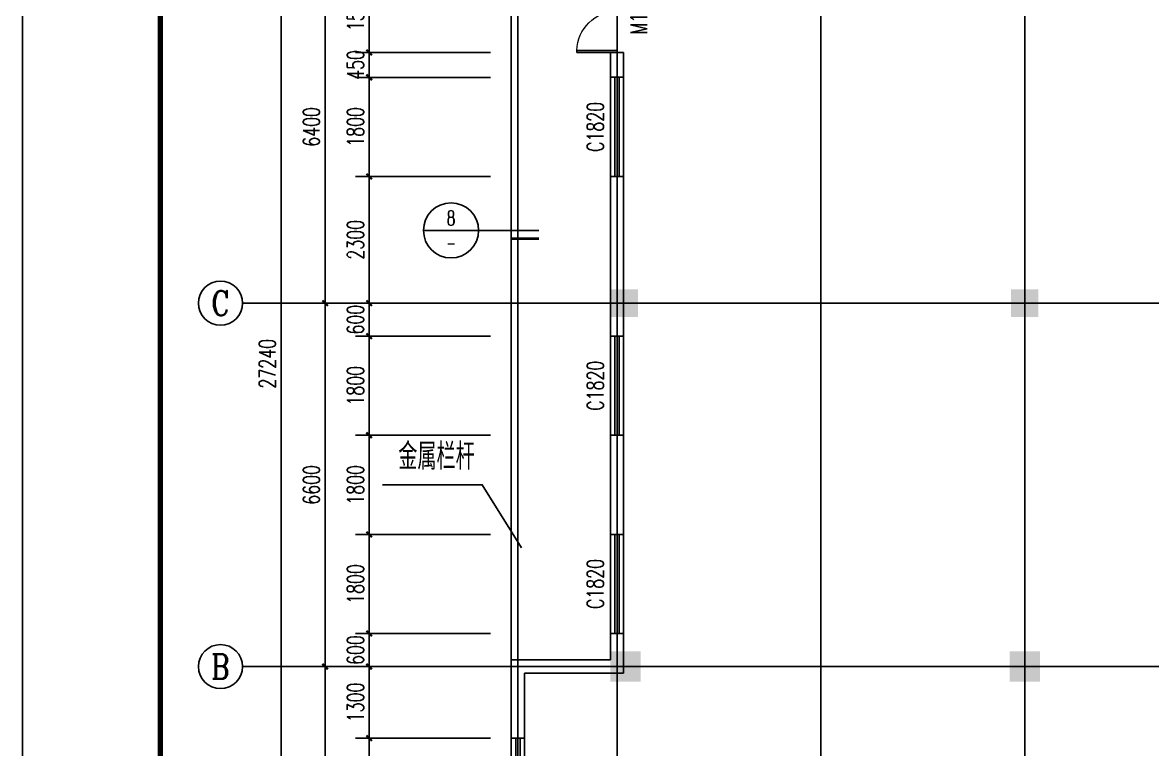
# Model space of a CAD drawing. Extents: x -522490 to 417652, y 450811 to 1108047.
# Drawn here: x 343352 to 363863, y 791386 to 804583 of the extents above; entities that cross this region are included whole.
import ezdxf
from ezdxf.enums import TextEntityAlignment as Align

# ---------------------------------------------------------------- set-up
doc = ezdxf.new("R2010")
doc.units = 0
doc.header["$LTSCALE"] = 1000
doc.header["$MEASUREMENT"] = 0
for name, color, linetype in [('AXIS', 3, 'Continuous'), ('AXIS_TEXT', 7, 'Continuous'), ('COLU_HATCH', 2, 'Continuous'), ('DIM_IDEN', 3, 'Continuous'), ('DOTE', 1, 'Continuous'), ('PUB_TEXT', 7, 'Continuous'), ('PUB_TITLE', 4, 'Continuous'), ('WALL', 9, 'Continuous'), ('WINDOW', 4, 'Continuous'), ('WINDOW_TEXT', 7, 'Continuous')]:
    doc.layers.add(name, color=color, linetype=linetype)
doc.styles.add('_TCH_AXIS', font='COMPLEX', dxfattribs={"bigfont": 'GBCBIG'})
doc.styles.add('_TCH_DIM_T3', font='SIMPLEX', dxfattribs={"width": 0.705882, "bigfont": 'GBCBIG'})
doc.styles.add('_TCH_LABEL', font='COMPLEX', dxfattribs={"bigfont": 'GBCBIG'})
doc.styles.add('_TCH_WINDOW', font='SIMPLEX', dxfattribs={"bigfont": 'GBCBIG'})
doc.styles.add('COMPLEX', font='COMPLEX')
doc.styles.get("Standard").update_dxf_attribs({"font": 'gbenor.shx', "bigfont": 'gbcbig.shx'})
doc.dimstyles.new('_TCH_ARCH&&100', dxfattribs={"dimtxt": 297.5, "dimasz": 100, "dimexe": 250, "dimexo": 300, "dimgap": 100, "dimtad": 1, "dimdec": 0, "dimzin": 0, "dimdsep": 46, "dimtxsty": '_TCH_DIM_T3', "dimblk": 'ARCHTICK', "dimcen": 0.09, "dimclrt": 7, "dimazin": 2, "dimtfac": 1, "dimtdec": 0, "dimtix": 1, "dimtmove": 2, "dimatfit": 3, "dimfxl": 0, "dimtolj": 1, "dimtzin": 0, "dimarcsym": 0})

# ---------------------------------------------------------------- blocks, each defined once
blk = doc.blocks.new('zhu11')
at = {"layer": 'COLU_HATCH'}
for points in [[(232201, 803388), (232201, 803888), (231701, 803888), (231701, 803388)], [(239471, 803388), (239471, 803888), (238971, 803888), (238971, 803388)], [(232251, 796763), (232251, 797313), (231701, 797313), (231701, 796763)], [(239496, 796763), (239496, 797313), (238946, 797313), (238946, 796763)]]:
    blk.add_hatch(color=256, dxfattribs=at).paths.add_polyline_path(points)
blk = doc.blocks.new('_ArchTick')
at = {"color": 0, "linetype": 'ByBlock', "const_width": 0.4}
blk.add_lwpolyline([(-0.5, -0.5), (0.5, 0.5)], dxfattribs=at)
blk = doc.blocks.new('*D408')
at = {"layer": 'AXIS', "color": 0, "lineweight": -2}
for p, q in [((351844, 791589), (349394, 791589)), ((349644, 789789), (349644, 791589)), ((351844, 789789), (349394, 789789))]:
    blk.add_line(p, q, dxfattribs=at)
at = {"layer": 'Defpoints', "color": 0}
for p in [(349644, 791589), (352144, 791589), (352144, 789789)]:
    blk.add_point(p, dxfattribs=at)
at = {"layer": 'AXIS', "color": 0, "lineweight": -2, "xscale": 100, "yscale": 100, "zscale": 100}
for p, rotation in [((349644, 791589), 90), ((349644, 789789), 270)]:
    blk.add_blockref('_ArchTick', p, dxfattribs=dict(at, rotation=rotation))
at = {"layer": 'AXIS', "color": 7, "insert": (349396, 790689), "char_height": 297.5, "attachment_point": 5, "rotation": 90, "style": '_TCH_DIM_T3'}
blk.add_mtext('\\A1;1800', dxfattribs=at)
blk = doc.blocks.new('*D409')
at = {"layer": 'AXIS', "color": 0, "lineweight": -2}
for p, q in [((351844, 792889), (349394, 792889)), ((349644, 791589), (349644, 792889)), ((351844, 791589), (349394, 791589))]:
    blk.add_line(p, q, dxfattribs=at)
at = {"layer": 'Defpoints', "color": 0}
for p in [(349644, 792889), (352144, 792889), (352144, 791589)]:
    blk.add_point(p, dxfattribs=at)
at = {"layer": 'AXIS', "color": 0, "lineweight": -2, "xscale": 100, "yscale": 100, "zscale": 100}
for p, rotation in [((349644, 792889), 90), ((349644, 791589), 270)]:
    blk.add_blockref('_ArchTick', p, dxfattribs=dict(at, rotation=rotation))
at = {"layer": 'AXIS', "color": 7, "insert": (349396, 792239), "char_height": 297.5, "attachment_point": 5, "rotation": 90, "style": '_TCH_DIM_T3'}
blk.add_mtext('\\A1;1300', dxfattribs=at)
blk = doc.blocks.new('*D410')
at = {"layer": 'AXIS', "color": 0, "lineweight": -2}
for p, q in [((349644, 793489), (349644, 793589)), ((351844, 793489), (349394, 793489)), ((349644, 792889), (349644, 793489)), ((351844, 792889), (349394, 792889)), ((349644, 792889), (349644, 792789))]:
    blk.add_line(p, q, dxfattribs=at)
at = {"layer": 'Defpoints', "color": 0}
for p in [(349644, 793489), (352144, 793489), (352144, 792889)]:
    blk.add_point(p, dxfattribs=at)
at = {"layer": 'AXIS', "color": 0, "lineweight": -2, "xscale": 100, "yscale": 100, "zscale": 100}
for p, rotation in [((349644, 793489), 270), ((349644, 792889), 90)]:
    blk.add_blockref('_ArchTick', p, dxfattribs=dict(at, rotation=rotation))
at = {"layer": 'AXIS', "color": 7, "insert": (349396, 793189), "char_height": 297.5, "attachment_point": 5, "rotation": 90, "style": '_TCH_DIM_T3'}
blk.add_mtext('\\A1;600', dxfattribs=at)
blk = doc.blocks.new('*D411')
at = {"layer": 'AXIS', "color": 0, "lineweight": -2}
for p, q in [((351844, 795289), (349394, 795289)), ((349644, 793489), (349644, 795289)), ((351844, 793489), (349394, 793489))]:
    blk.add_line(p, q, dxfattribs=at)
at = {"layer": 'Defpoints', "color": 0}
for p in [(349644, 795289), (352144, 795289), (352144, 793489)]:
    blk.add_point(p, dxfattribs=at)
at = {"layer": 'AXIS', "color": 0, "lineweight": -2, "xscale": 100, "yscale": 100, "zscale": 100}
for p, rotation in [((349644, 795289), 90), ((349644, 793489), 270)]:
    blk.add_blockref('_ArchTick', p, dxfattribs=dict(at, rotation=rotation))
at = {"layer": 'AXIS', "color": 7, "insert": (349396, 794389), "char_height": 297.5, "attachment_point": 5, "rotation": 90, "style": '_TCH_DIM_T3'}
blk.add_mtext('\\A1;1800', dxfattribs=at)
blk = doc.blocks.new('*D412')
at = {"layer": 'AXIS', "color": 0, "lineweight": -2}
for p, q in [((351844, 797089), (349394, 797089)), ((349644, 795289), (349644, 797089)), ((351844, 795289), (349394, 795289))]:
    blk.add_line(p, q, dxfattribs=at)
at = {"layer": 'Defpoints', "color": 0}
for p in [(349644, 797089), (352144, 797089), (352144, 795289)]:
    blk.add_point(p, dxfattribs=at)
at = {"layer": 'AXIS', "color": 0, "lineweight": -2, "xscale": 100, "yscale": 100, "zscale": 100}
for p, rotation in [((349644, 797089), 90), ((349644, 795289), 270)]:
    blk.add_blockref('_ArchTick', p, dxfattribs=dict(at, rotation=rotation))
at = {"layer": 'AXIS', "color": 7, "insert": (349396, 796189), "char_height": 297.5, "attachment_point": 5, "rotation": 90, "style": '_TCH_DIM_T3'}
blk.add_mtext('\\A1;1800', dxfattribs=at)
blk = doc.blocks.new('*D413')
at = {"layer": 'AXIS', "color": 0, "lineweight": -2}
for p, q in [((351844, 798889), (349394, 798889)), ((349644, 797089), (349644, 798889)), ((351844, 797089), (349394, 797089))]:
    blk.add_line(p, q, dxfattribs=at)
at = {"layer": 'Defpoints', "color": 0}
for p in [(349644, 798889), (352144, 798889), (352144, 797089)]:
    blk.add_point(p, dxfattribs=at)
at = {"layer": 'AXIS', "color": 0, "lineweight": -2, "xscale": 100, "yscale": 100, "zscale": 100}
for p, rotation in [((349644, 798889), 90), ((349644, 797089), 270)]:
    blk.add_blockref('_ArchTick', p, dxfattribs=dict(at, rotation=rotation))
at = {"layer": 'AXIS', "color": 7, "insert": (349396, 797989), "char_height": 297.5, "attachment_point": 5, "rotation": 90, "style": '_TCH_DIM_T3'}
blk.add_mtext('\\A1;1800', dxfattribs=at)
blk = doc.blocks.new('*D414')
at = {"layer": 'AXIS', "color": 0, "lineweight": -2}
for p, q in [((349644, 799489), (349644, 799589)), ((351844, 799489), (349394, 799489)), ((349644, 798889), (349644, 799489)), ((351844, 798889), (349394, 798889)), ((349644, 798889), (349644, 798789))]:
    blk.add_line(p, q, dxfattribs=at)
at = {"layer": 'Defpoints', "color": 0}
for p in [(349644, 799489), (352144, 799489), (352144, 798889)]:
    blk.add_point(p, dxfattribs=at)
at = {"layer": 'AXIS', "color": 0, "lineweight": -2, "xscale": 100, "yscale": 100, "zscale": 100}
for p, rotation in [((349644, 799489), 270), ((349644, 798889), 90)]:
    blk.add_blockref('_ArchTick', p, dxfattribs=dict(at, rotation=rotation))
at = {"layer": 'AXIS', "color": 7, "insert": (349396, 799189), "char_height": 297.5, "attachment_point": 5, "rotation": 90, "style": '_TCH_DIM_T3'}
blk.add_mtext('\\A1;600', dxfattribs=at)
blk = doc.blocks.new('*D415')
at = {"layer": 'AXIS', "color": 0, "lineweight": -2}
for p, q in [((351844, 801789), (349394, 801789)), ((349644, 799489), (349644, 801789)), ((351844, 799489), (349394, 799489))]:
    blk.add_line(p, q, dxfattribs=at)
at = {"layer": 'Defpoints', "color": 0}
for p in [(349644, 801789), (352144, 801789), (352144, 799489)]:
    blk.add_point(p, dxfattribs=at)
at = {"layer": 'AXIS', "color": 0, "lineweight": -2, "xscale": 100, "yscale": 100, "zscale": 100}
for p, rotation in [((349644, 801789), 90), ((349644, 799489), 270)]:
    blk.add_blockref('_ArchTick', p, dxfattribs=dict(at, rotation=rotation))
at = {"layer": 'AXIS', "color": 7, "insert": (349396, 800639), "char_height": 297.5, "attachment_point": 5, "rotation": 90, "style": '_TCH_DIM_T3'}
blk.add_mtext('\\A1;2300', dxfattribs=at)
blk = doc.blocks.new('*D416')
at = {"layer": 'AXIS', "color": 0, "lineweight": -2}
for p, q in [((351844, 803589), (349394, 803589)), ((349644, 801789), (349644, 803589)), ((351844, 801789), (349394, 801789))]:
    blk.add_line(p, q, dxfattribs=at)
at = {"layer": 'Defpoints', "color": 0}
for p in [(349644, 803589), (352144, 803589), (352144, 801789)]:
    blk.add_point(p, dxfattribs=at)
at = {"layer": 'AXIS', "color": 0, "lineweight": -2, "xscale": 100, "yscale": 100, "zscale": 100}
for p, rotation in [((349644, 803589), 90), ((349644, 801789), 270)]:
    blk.add_blockref('_ArchTick', p, dxfattribs=dict(at, rotation=rotation))
at = {"layer": 'AXIS', "color": 7, "insert": (349396, 802689), "char_height": 297.5, "attachment_point": 5, "rotation": 90, "style": '_TCH_DIM_T3'}
blk.add_mtext('\\A1;1800', dxfattribs=at)
blk = doc.blocks.new('*D417')
at = {"layer": 'AXIS', "color": 0, "lineweight": -2}
for p, q in [((351844, 804039), (349394, 804039)), ((349644, 804039), (349644, 804139)), ((349644, 803589), (349644, 804039)), ((351844, 803589), (349394, 803589)), ((349644, 803589), (349644, 803489))]:
    blk.add_line(p, q, dxfattribs=at)
at = {"layer": 'Defpoints', "color": 0}
for p in [(349644, 804039), (352144, 804039), (352144, 803589)]:
    blk.add_point(p, dxfattribs=at)
at = {"layer": 'AXIS', "color": 0, "lineweight": -2, "xscale": 100, "yscale": 100, "zscale": 100}
for p, rotation in [((349644, 804039), 270), ((349644, 803589), 90)]:
    blk.add_blockref('_ArchTick', p, dxfattribs=dict(at, rotation=rotation))
at = {"layer": 'AXIS', "color": 7, "insert": (349396, 803814), "char_height": 297.5, "attachment_point": 5, "rotation": 90, "style": '_TCH_DIM_T3'}
blk.add_mtext('\\A1;450', dxfattribs=at)
blk = doc.blocks.new('*D418')
at = {"layer": 'AXIS', "color": 0, "lineweight": -2}
for p, q in [((351844, 805539), (349394, 805539)), ((349644, 804039), (349644, 805539)), ((351844, 804039), (349394, 804039))]:
    blk.add_line(p, q, dxfattribs=at)
at = {"layer": 'Defpoints', "color": 0}
for p in [(349644, 805539), (352144, 805539), (352144, 804039)]:
    blk.add_point(p, dxfattribs=at)
at = {"layer": 'AXIS', "color": 0, "lineweight": -2, "xscale": 100, "yscale": 100, "zscale": 100}
for p, rotation in [((349644, 805539), 90), ((349644, 804039), 270)]:
    blk.add_blockref('_ArchTick', p, dxfattribs=dict(at, rotation=rotation))
at = {"layer": 'AXIS', "color": 7, "insert": (349396, 804789), "char_height": 297.5, "attachment_point": 5, "rotation": 90, "style": '_TCH_DIM_T3'}
blk.add_mtext('\\A1;1500', dxfattribs=at)
blk = doc.blocks.new('*D424')
at = {"layer": 'AXIS', "color": 0, "lineweight": -2}
for p, q in [((351044, 792889), (348594, 792889)), ((348844, 784889), (348844, 792889)), ((351044, 784889), (348594, 784889))]:
    blk.add_line(p, q, dxfattribs=at)
at = {"layer": 'Defpoints', "color": 0}
for p in [(348844, 792889), (351344, 792889), (351344, 784889)]:
    blk.add_point(p, dxfattribs=at)
at = {"layer": 'AXIS', "color": 0, "lineweight": -2, "xscale": 100, "yscale": 100, "zscale": 100}
for p, rotation in [((348844, 792889), 90), ((348844, 784889), 270)]:
    blk.add_blockref('_ArchTick', p, dxfattribs=dict(at, rotation=rotation))
at = {"layer": 'AXIS', "color": 7, "insert": (348596, 788889), "char_height": 297.5, "attachment_point": 5, "rotation": 90, "style": '_TCH_DIM_T3'}
blk.add_mtext('\\A1;8000', dxfattribs=at)
blk = doc.blocks.new('*D425')
at = {"layer": 'AXIS', "color": 0, "lineweight": -2}
for p, q in [((351044, 799489), (348594, 799489)), ((348844, 792889), (348844, 799489)), ((351044, 792889), (348594, 792889))]:
    blk.add_line(p, q, dxfattribs=at)
at = {"layer": 'Defpoints', "color": 0}
for p in [(348844, 799489), (351344, 799489), (351344, 792889)]:
    blk.add_point(p, dxfattribs=at)
at = {"layer": 'AXIS', "color": 0, "lineweight": -2, "xscale": 100, "yscale": 100, "zscale": 100}
for p, rotation in [((348844, 799489), 90), ((348844, 792889), 270)]:
    blk.add_blockref('_ArchTick', p, dxfattribs=dict(at, rotation=rotation))
at = {"layer": 'AXIS', "color": 7, "insert": (348596, 796189), "char_height": 297.5, "attachment_point": 5, "rotation": 90, "style": '_TCH_DIM_T3'}
blk.add_mtext('\\A1;6600', dxfattribs=at)
blk = doc.blocks.new('*D426')
at = {"layer": 'AXIS', "color": 0, "lineweight": -2}
for p, q in [((351044, 805889), (348594, 805889)), ((348844, 799489), (348844, 805889)), ((351044, 799489), (348594, 799489))]:
    blk.add_line(p, q, dxfattribs=at)
at = {"layer": 'Defpoints', "color": 0}
for p in [(348844, 805889), (351344, 805889), (351344, 799489)]:
    blk.add_point(p, dxfattribs=at)
at = {"layer": 'AXIS', "color": 0, "lineweight": -2, "xscale": 100, "yscale": 100, "zscale": 100}
for p, rotation in [((348844, 805889), 90), ((348844, 799489), 270)]:
    blk.add_blockref('_ArchTick', p, dxfattribs=dict(at, rotation=rotation))
at = {"layer": 'AXIS', "color": 7, "insert": (348596, 802689), "char_height": 297.5, "attachment_point": 5, "rotation": 90, "style": '_TCH_DIM_T3'}
blk.add_mtext('\\A1;6400', dxfattribs=at)
blk = doc.blocks.new('*D429')
at = {"layer": 'AXIS', "color": 0, "lineweight": -2}
for p, q in [((351044, 812009), (347794, 812009)), ((348044, 784769), (348044, 812009)), ((351044, 784769), (347794, 784769))]:
    blk.add_line(p, q, dxfattribs=at)
at = {"layer": 'Defpoints', "color": 0}
for p in [(348044, 812009), (351344, 812009), (351344, 784769)]:
    blk.add_point(p, dxfattribs=at)
at = {"layer": 'AXIS', "color": 0, "lineweight": -2, "xscale": 100, "yscale": 100, "zscale": 100}
for p, rotation in [((348044, 812009), 90), ((348044, 784769), 270)]:
    blk.add_blockref('_ArchTick', p, dxfattribs=dict(at, rotation=rotation))
at = {"layer": 'AXIS', "color": 7, "insert": (347796, 798389), "char_height": 297.5, "attachment_point": 5, "rotation": 90, "style": '_TCH_DIM_T3'}
blk.add_mtext('\\A1;27240', dxfattribs=at)
blk = doc.blocks.new('$TCHSYS$WIN2D')
for p, q in [((-0.5, 0.5), (0.5, 0.5)), ((-0.5, 0.5), (-0.5, -0.5)), ((0.5, 0.5), (0.5, -0.5)), ((0.5, 0.167), (-0.5, 0.167)), ((0.5, -0.167), (-0.5, -0.167)), ((-0.5, -0.5), (0.5, -0.5))]:
    blk.add_line(p, q)
blk = doc.blocks.new('$DorLib2D$00000002')
for p, q in [((-0.5, 0), (-0.5, 0.4875)), ((-0.475, 0.4875), (-0.5, 0.4875)), ((-0.475, 0), (-0.475, 0.4875)), ((0.475, 0), (0.475, 0.4875)), ((0.475, 0.4875), (0.5, 0.4875)), ((0.5, 0), (0.5, 0.4875)), ((-0.5, 0), (-0.475, 0)), ((0.5, 0), (0.475, 0))]:
    blk.add_line(p, q)
at = {"lineweight": 13}
for centre, start, end in [((-0.4875, 0), 0, 88.53072), ((0.4875, 0), 91.46928, 180)]:
    blk.add_arc(centre, 0.4875, start, end, dxfattribs=at)
blk = doc.blocks.new('_AXISO')
blk.add_circle((0, 0), 0.5)
at = {"layer": 'AXIS_TEXT', "style": 'COMPLEX', "width": 1.041667}
blk.add_attdef('A', text='', height=0.56, dxfattribs=at).set_placement((-0.25, -0.28), (0.25, -0.28), align=Align.FIT)

msp = doc.modelspace()

# ---------------------------------------------------------------- linework, layer by layer
for points in [[(352224.3, 811889.2), (352224.3, 792769.2)], [(352344.3, 811889.2), (352344.3, 792889.2)], [(352407.2, 795044.1), (351696.6, 796190.4), (349886.9, 796190.4)]]:
    msp.add_lwpolyline(points)
at = {"layer": 'AXIS'}
for p, q in [((351344.3, 799489.2), (347344.3, 799489.2)), ((351344.3, 792889.2), (347344.3, 792889.2))]:
    msp.add_line(p, q, dxfattribs=at)
at = {"layer": 'DIM_IDEN'}
for p in [(351630.2, 800810), (350630.2, 800810), (352724.4, 800810)]:
    msp.add_line(p, (350630.2, 800810), dxfattribs=at)
at = {"layer": 'DIM_IDEN', "const_width": 50}
msp.add_lwpolyline([(352724.4, 800660), (352224.4, 800660)], dxfattribs=at)
at = {"layer": 'DIM_IDEN'}
msp.add_circle((351130.2, 800810), 500, dxfattribs=at)
at = {"layer": 'DOTE'}
for p, q in [((352344.3, 783511.7), (352344.3, 812889.2)), ((354144.3, 783511.7), (354144.3, 812889.2)), ((357844.3, 783511.7), (357844.3, 812889.2)), ((361544.3, 783511.7), (361544.3, 812889.2)), ((351344.3, 799489.2), (390100.6, 799489.2)), ((351344.3, 792889.2), (390100.6, 792889.2))]:
    msp.add_line(p, q, dxfattribs=at)
at = {"layer": 'PUB_TITLE'}
msp.add_lwpolyline([(343352.5, 777246.1), (402752.5, 777246.1), (402752.5, 819246.1), (343352.5, 819246.1)], close=True, dxfattribs=at)
at = {"layer": 'PUB_TITLE', "const_width": 100}
msp.add_lwpolyline([(345852.5, 778246.1), (401752.5, 778246.1), (401752.5, 818246.1), (345852.5, 818246.1)], close=True, dxfattribs=at)
at = {"layer": 'WALL', "color": 5}
for p, q in [((354264.3, 804039.2), (354024.3, 804039.2)), ((354024.3, 804039.2), (354024.3, 803589.2)), ((354264.3, 803589.2), (354264.3, 804039.2)), ((354024.3, 803589.2), (354264.3, 803589.2)), ((354264.3, 801789.2), (354024.3, 801789.2)), ((354024.3, 801789.2), (354024.3, 798889.2)), ((354264.3, 798889.2), (354264.3, 801789.2)), ((354024.3, 798889.2), (354264.3, 798889.2)), ((354264.3, 797089.2), (354024.3, 797089.2)), ((354024.3, 797089.2), (354024.3, 795289.2)), ((354264.3, 795289.2), (354264.3, 797089.2)), ((354024.3, 795289.2), (354264.3, 795289.2)), ((354264.3, 793489.2), (354024.3, 793489.2)), ((354024.3, 793489.2), (354024.3, 793009.2)), ((354264.3, 792769.2), (354264.3, 793489.2)), ((354024.3, 793009.2), (352224.3, 793009.2)), ((352224.3, 793009.2), (352224.3, 791589.2)), ((354264.3, 792769.2), (352464.3, 792769.2)), ((352464.3, 791589.2), (352464.3, 792769.2)), ((352224.3, 791589.2), (352464.3, 791589.2))]:
    msp.add_line(p, q, dxfattribs=at)

# ---------------------------------------------------------------- block references
msp.add_blockref('zhu11', (122323.8, -4148.8))
at = {"layer": 'AXIS'}
ref = msp.add_blockref('_AXISO', (346944.3, 799489.2), dxfattribs=dict(at, xscale=800, yscale=800, zscale=800))
ref.add_attrib('A', 'C', dxfattribs={"layer": 'AXIS_TEXT', "height": 452, "style": '_TCH_AXIS', "width": 1.024}).set_placement((346779, 799263.2), (347109.7, 799263.2), align=Align.FIT)
ref = msp.add_blockref('_AXISO', (346944.3, 792889.2), dxfattribs=dict(at, xscale=800, yscale=800, zscale=800))
ref.add_attrib('A', 'B', dxfattribs={"layer": 'AXIS_TEXT', "height": 448.3, "style": '_TCH_AXIS', "width": 0.924665}).set_placement((346776.6, 792665), (347112.1, 792665), align=Align.FIT)
at = {"layer": 'WINDOW'}
ref = msp.add_blockref('$DorLib2D$00000002', (354144.3, 804789.2), dxfattribs=dict(at, xscale=-1500, yscale=1500, zscale=-1500, rotation=90))
ref.add_attrib('A', 'M1521', (354688.1, 804364.2), dxfattribs={"layer": 'WINDOW_TEXT', "height": 297.5, "rotation": 90, "style": '_TCH_WINDOW', "width": 0.705882})
ref = msp.add_blockref('$TCHSYS$WIN2D', (354144.3, 802689.2), dxfattribs=dict(at, xscale=1800, yscale=-240, zscale=1800, rotation=90))
ref.add_attrib('A', 'C1820', (353898.1, 802234.2), dxfattribs={"layer": 'WINDOW_TEXT', "height": 297.5, "rotation": 90, "style": '_TCH_WINDOW', "width": 0.705882})
ref = msp.add_blockref('$TCHSYS$WIN2D', (354144.3, 797989.2), dxfattribs=dict(at, xscale=1800, yscale=-240, zscale=1800, rotation=90))
ref.add_attrib('A', 'C1820', (353898.1, 797534.2), dxfattribs={"layer": 'WINDOW_TEXT', "height": 297.5, "rotation": 90, "style": '_TCH_WINDOW', "width": 0.705882})
ref = msp.add_blockref('$TCHSYS$WIN2D', (354144.3, 794389.2), dxfattribs=dict(at, xscale=1800, yscale=-240, zscale=1800, rotation=90))
ref.add_attrib('A', 'C1820', (353898.1, 793934.2), dxfattribs={"layer": 'WINDOW_TEXT', "height": 297.5, "rotation": 90, "style": '_TCH_WINDOW', "width": 0.705882})
ref = msp.add_blockref('$TCHSYS$WIN2D', (352344.3, 790689.2), dxfattribs=dict(at, xscale=1800, yscale=240, zscale=1800, rotation=270))
ref.add_attrib('A', 'C1820', (352098.1, 790234.2), dxfattribs={"layer": 'WINDOW_TEXT', "height": 297.5, "rotation": 90, "style": '_TCH_WINDOW', "width": 0.705882})

# ---------------------------------------------------------------- texts
at = {"layer": 'PUB_TEXT', "style": '_TCH_LABEL'}
msp.add_text('8', height=261, dxfattribs=at).set_placement((351043.2, 800902.5), (351217.2, 800902.5), align=Align.FIT)
at = {"layer": 'PUB_TEXT', "style": '_TCH_LABEL', "width": 0.777778}
msp.add_text('-', height=261, dxfattribs=at).set_placement((351043.2, 800456.4), (351217.2, 800456.4), align=Align.FIT)
at = {"layer": 'PUB_TEXT'}
msp.add_text('金属栏杆', height=482.27, dxfattribs=at).set_placement((350172.7, 796465))

# ---------------------------------------------------------------- dimensions: what is measured, and where the dimension line sits
at = {"layer": 'AXIS'}
for p1, p2, distance, picture, middle in [((351344.3, 784769.2), (351344.3, 812009.2), 3300, '*D429', (347795.6, 798389.2)), ((351344.3, 799489.2), (351344.3, 805889.2), 2500, '*D426', (348595.6, 802689.2)), ((352144.3, 804039.2), (352144.3, 805539.2), 2500, '*D418', (349395.6, 804789.2)), ((352144.3, 803589.2), (352144.3, 804039.2), 2500, '*D417', (349395.6, 803814.2)), ((352144.3, 801789.2), (352144.3, 803589.2), 2500, '*D416', (349395.6, 802689.2)), ((352144.3, 799489.2), (352144.3, 801789.2), 2500, '*D415', (349395.6, 800639.2)), ((351344.3, 792889.2), (351344.3, 799489.2), 2500, '*D425', (348595.6, 796189.2)), ((352144.3, 798889.2), (352144.3, 799489.2), 2500, '*D414', (349395.6, 799189.2)), ((352144.3, 797089.2), (352144.3, 798889.2), 2500, '*D413', (349395.6, 797989.2)), ((352144.3, 795289.2), (352144.3, 797089.2), 2500, '*D412', (349395.6, 796189.2)), ((352144.3, 793489.2), (352144.3, 795289.2), 2500, '*D411', (349395.6, 794389.2)), ((352144.3, 792889.2), (352144.3, 793489.2), 2500, '*D410', (349395.6, 793189.2)), ((351344.3, 784889.2), (351344.3, 792889.2), 2500, '*D424', (348595.6, 788889.2)), ((352144.3, 791589.2), (352144.3, 792889.2), 2500, '*D409', (349395.6, 792239.2)), ((352144.3, 789789.2), (352144.3, 791589.2), 2500, '*D408', (349395.6, 790689.2))]:
    dim = msp.add_aligned_dim(p1=p1, p2=p2, distance=distance, dimstyle='_TCH_ARCH&&100', dxfattribs=at)
    dim.commit()
    dim.dimension.update_dxf_attribs({"geometry": picture, "text_midpoint": middle})

doc.saveas('drawing.dxf')
